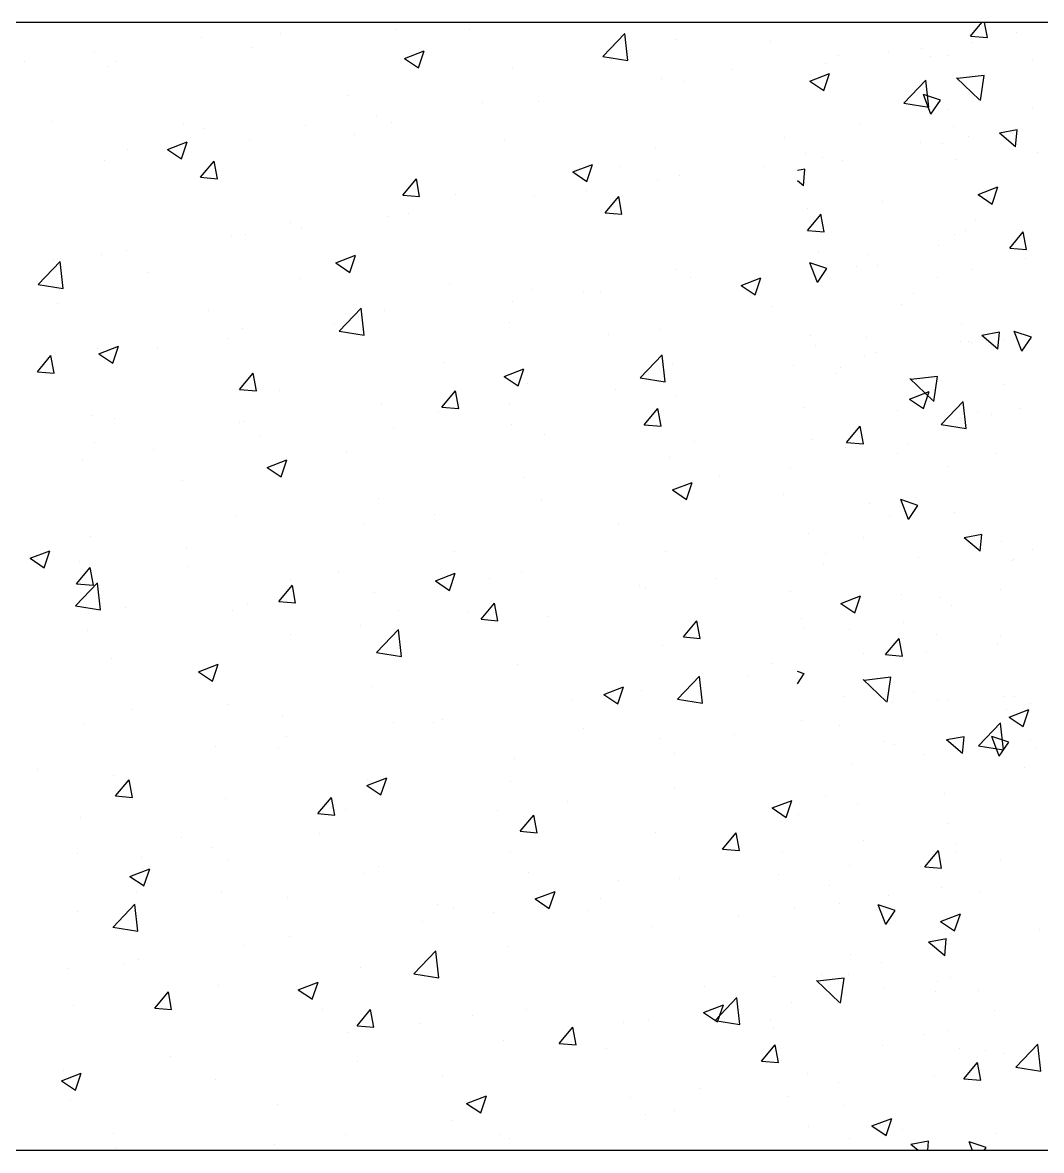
# Model space of a CAD drawing. Header units: millimetres. Extents: x 331487 to 517269, y 198509 to 399936.
# Drawn here: x 445869.6 to 446230.9, y 339696 to 340096 of the extents above; entities that cross this region are included whole.
import ezdxf

# ---------------------------------------------------------------- set-up
doc = ezdxf.new("R2010")
doc.units = ezdxf.units.MM
doc.header["$MEASUREMENT"] = 0
doc.layers.add('COLUMN', color=6, linetype='Continuous')

msp = doc.modelspace()

# ---------------------------------------------------------------- linework, layer by layer
at = {"layer": 'COLUMN'}
for p, q in [((448979.83, 340095.96), (420204.35, 340095.96)), ((448984.26, 339695.96), (420604.35, 339695.96))]:
    msp.add_line(p, q, dxfattribs=at)
at = {"layer": 'COLUMN', "color": 2, "linetype": 'Continuous'}
for p, q in [((445960.9, 340092.03), (445960.9, 340092.03)), ((445974.76, 340095.9), (445974.76, 340095.9)), ((446001.74, 340093.65), (446001.74, 340093.65)), ((446028.14, 340093.65), (446028.14, 340093.65)), ((446075.35, 340083.94), (446083.14, 340092.06)), ((446084.21, 340082.52), (446083.1, 340092.02)), ((446205.74, 340091.19), (446209.74, 340095.96)), ((446211.71, 340090.66), (446210.73, 340095.96)), ((446222.05, 340092.6), (446222.05, 340092.6)), ((445933.08, 340090.54), (445933.08, 340090.54)), ((446081.52, 340091.39), (446081.52, 340091.39)), ((446101.5, 340090.09), (446101.5, 340090.09)), ((446134.9, 340089.14), (446134.9, 340089.14)), ((446205.74, 340091.19), (446211.71, 340090.67)), ((446206.26, 340088.8), (446206.26, 340088.8)), ((445895.2, 340085.55), (445895.2, 340085.55)), ((445951.23, 340087.25), (445951.23, 340087.25)), ((446005.02, 340083.23), (446012.02, 340085.92)), ((446009.99, 340079.88), (446012.02, 340085.92)), ((446158.89, 340084.29), (446158.89, 340084.29)), ((446176.76, 340085.72), (446176.76, 340085.72)), ((446188.29, 340086.88), (446188.29, 340086.88)), ((446191.59, 340084.05), (446191.59, 340084.05)), ((446197.57, 340084.12), (446197.57, 340084.12)), ((445870.17, 340082.26), (445870.17, 340082.26)), ((445899.89, 340080.21), (445899.89, 340080.21)), ((445902.58, 340082.02), (445902.58, 340082.02)), ((446005.02, 340083.23), (446009.99, 340079.88)), ((446043.18, 340080.08), (446043.18, 340080.08)), ((446075.31, 340083.9), (446084.21, 340082.52)), ((446154.32, 340081.31), (446154.32, 340081.31)), ((446227.74, 340082.77), (446227.74, 340082.77)), ((446095.99, 340076.01), (446095.99, 340076.01)), ((446121.02, 340079.3), (446121.02, 340079.3)), ((446148.73, 340075.22), (446155.73, 340077.91)), ((446153.7, 340071.87), (446155.73, 340077.91)), ((446208.93, 340068.61), (446200.81, 340076.4)), ((446210.6, 340077.21), (446201.11, 340076.11)), ((446209.23, 340068.32), (446210.61, 340077.22)), ((446103.81, 340074.9), (446103.81, 340074.9)), ((446148.73, 340075.22), (446153.7, 340071.87)), ((446182.08, 340067.39), (446189.86, 340075.5)), ((446190.93, 340065.97), (446189.83, 340075.47)), ((445984.86, 340070.07), (445984.86, 340070.07)), ((446191.69, 340063.48), (446189, 340070.48)), ((446195.04, 340068.45), (446189, 340070.47)), ((446191.69, 340063.48), (446195.04, 340068.45)), ((446032.83, 340067.69), (446032.83, 340067.69)), ((446052.46, 340067.86), (446052.46, 340067.86)), ((446182.04, 340067.35), (446190.93, 340065.97)), ((446198.01, 340065.11), (446198.01, 340065.11)), ((446227.59, 340065.82), (446227.59, 340065.82)), ((445880.39, 340060.76), (445880.39, 340060.76)), ((445926.54, 340060.06), (445926.54, 340060.06)), ((445994.96, 340062.71), (445994.96, 340062.71)), ((446000.52, 340060.37), (446000.52, 340060.37)), ((446166.51, 340060.15), (446166.51, 340060.15)), ((445933.78, 340058.51), (445933.78, 340058.51)), ((445969.92, 340059.41), (445969.92, 340059.41)), ((445987.16, 340056.25), (445987.16, 340056.25)), ((446199.8, 340058.94), (446199.8, 340058.94)), ((446222.25, 340057.86), (446215.98, 340056.71)), ((446221.72, 340051.89), (446215.98, 340056.71)), ((446220.78, 340056.46), (446220.78, 340056.46)), ((446221.72, 340051.89), (446222.24, 340057.87)), ((445920.99, 340050.98), (445928, 340053.67)), ((445925.97, 340047.62), (445927.99, 340053.67)), ((445950.01, 340053.96), (445950.01, 340053.96)), ((446040.54, 340053.99), (446040.54, 340053.99)), ((446139.69, 340055.09), (446139.69, 340055.09)), ((446187.93, 340053.42), (446187.93, 340053.42)), ((446195.74, 340053.16), (446195.74, 340053.16)), ((446205.04, 340055.51), (446205.04, 340055.51)), ((445906.77, 340051.1), (445906.77, 340051.1)), ((445920.99, 340050.98), (445925.97, 340047.62)), ((446093.92, 340051.74), (446093.92, 340051.74)), ((446147.31, 340049.48), (446147.31, 340049.48)), ((446153.1, 340048.02), (446153.1, 340048.02)), ((446229.54, 340049.76), (446229.54, 340049.76)), ((445898.67, 340046.92), (445898.67, 340046.92)), ((445932.71, 340041.07), (445937.53, 340046.82)), ((445938.68, 340040.54), (445937.53, 340046.81)), ((446064.71, 340042.97), (446071.71, 340045.66)), ((446069.68, 340039.61), (446071.71, 340045.66)), ((446081.37, 340045.08), (446081.37, 340045.08)), ((446132.59, 340044.85), (446132.59, 340044.85)), ((446160.47, 340047.2), (446160.47, 340047.2)), ((446200.69, 340047.23), (446200.69, 340047.23)), ((445932.71, 340041.07), (445938.68, 340040.55)), ((446004.43, 340034.8), (446009.25, 340040.54)), ((446010.41, 340034.27), (446009.25, 340040.54)), ((446064.71, 340042.97), (446069.68, 340039.62)), ((446102.59, 340041.61), (446102.59, 340041.61)), ((446147.03, 340043.99), (446144.35, 340043.49)), ((446146.5, 340038.02), (446147.03, 340043.99)), ((446069.68, 340036.57), (446069.68, 340036.57)), ((446094.71, 340039.86), (446094.71, 340039.86)), ((446146.5, 340038.02), (446144.35, 340039.83)), ((446208.42, 340034.96), (446215.42, 340037.65)), ((446213.39, 340031.61), (446215.42, 340037.65)), ((446004.43, 340034.8), (446010.41, 340034.27)), ((446023.05, 340035.07), (446023.05, 340035.07)), ((446051.25, 340034.57), (446051.25, 340034.57)), ((446076.16, 340028.52), (446080.98, 340034.27)), ((446082.13, 340027.99), (446080.98, 340034.26)), ((446174.5, 340032.34), (446174.5, 340032.34)), ((446208.42, 340034.96), (446213.4, 340031.61)), ((446006.52, 340028.25), (446006.52, 340028.25)), ((446076.16, 340028.52), (446082.14, 340028)), ((446147.91, 340029.93), (446147.91, 340029.93)), ((445964.73, 340025.06), (445964.73, 340025.06)), ((445999.31, 340027.08), (445999.31, 340027.08)), ((446147.88, 340022.25), (446152.71, 340027.99)), ((446153.86, 340021.72), (446152.7, 340027.99)), ((446207.58, 340025.8), (446207.58, 340025.8)), ((445948.8, 340020.67), (445948.8, 340020.67)), ((445968.65, 340023.27), (445968.65, 340023.27)), ((446147.88, 340022.25), (446153.86, 340021.72)), ((446199.91, 340020.89), (446199.91, 340020.89)), ((446203.82, 340022.22), (446203.82, 340022.22)), ((446219.61, 340015.97), (446224.43, 340021.72)), ((446225.59, 340015.44), (446224.43, 340021.71)), ((445943.62, 340019.97), (445943.62, 340019.97)), ((446194.47, 340017.02), (446194.47, 340017.02)), ((445897.45, 340013.63), (445897.45, 340013.63)), ((445906.41, 340015.05), (445906.41, 340015.05)), ((445980.69, 340010.72), (445987.69, 340013.41)), ((445985.66, 340007.36), (445987.68, 340013.4)), ((446151.89, 340014.73), (446151.89, 340014.73)), ((446169.43, 340013.72), (446169.43, 340013.72)), ((446219.61, 340015.97), (446225.59, 340015.45)), ((446225.33, 340012.44), (446225.33, 340012.44)), ((445875.16, 340003.08), (445882.95, 340011.2)), ((445880.46, 340011.66), (445880.46, 340011.66)), ((445884.02, 340001.66), (445882.91, 340011.16)), ((445980.69, 340010.72), (445985.66, 340007.36)), ((446101.38, 340008.33), (446101.38, 340008.33)), ((446151.43, 340003.79), (446148.74, 340010.79)), ((446154.78, 340008.76), (446148.74, 340010.78)), ((446151.42, 340003.79), (446154.78, 340008.76)), ((446165.45, 340009.32), (446165.45, 340009.32)), ((446172.91, 340009.64), (446172.91, 340009.64)), ((446206.2, 340008.43), (446206.2, 340008.43)), ((445914.3, 340007.41), (445914.3, 340007.41)), ((445967.69, 340005.15), (445967.69, 340005.15)), ((446106.28, 340005.41), (446106.28, 340005.41)), ((446124.4, 340002.71), (446131.4, 340005.4)), ((446129.37, 339999.35), (446131.4, 340005.4)), ((446193.88, 340005.44), (446193.88, 340005.44)), ((445875.12, 340003.04), (445884.02, 340001.66)), ((446021.07, 340002.9), (446021.07, 340002.9)), ((446050.03, 340001.28), (446050.03, 340001.28)), ((446068.41, 340000.42), (446068.41, 340000.42)), ((446074.45, 340000.64), (446074.45, 340000.64)), ((446124.4, 340002.71), (446129.37, 339999.35)), ((446185.68, 340000.04), (446185.68, 340000.04)), ((445882.01, 339996.23), (445882.01, 339996.23)), ((446043.37, 339997.13), (446043.37, 339997.13)), ((446127.83, 339998.38), (446127.83, 339998.38)), ((446181.21, 339996.13), (446181.21, 339996.13)), ((445935.39, 339993.97), (445935.39, 339993.97)), ((445981.89, 339986.53), (445989.67, 339994.64)), ((445990.74, 339985.11), (445989.64, 339994.61)), ((445998.09, 339993.79), (445998.09, 339993.79)), ((446135.56, 339995.43), (446135.56, 339995.43)), ((445980.22, 339988.81), (445980.22, 339988.81)), ((445988.77, 339991.72), (445988.77, 339991.72)), ((446042.15, 339989.46), (446042.15, 339989.46)), ((446202.61, 339988.94), (446202.61, 339988.94)), ((445947.58, 339987.38), (445947.58, 339987.38)), ((445981.85, 339986.49), (445990.74, 339985.11)), ((446077.24, 339985.42), (446077.24, 339985.42)), ((446095.53, 339987.21), (446095.53, 339987.21)), ((446148.92, 339984.95), (446148.92, 339984.95)), ((446168.75, 339984.29), (446168.75, 339984.29)), ((446215.45, 339980.17), (446209.7, 339984.99)), ((446215.98, 339986.14), (446209.71, 339984.98)), ((446215.45, 339980.17), (446215.97, 339986.14)), ((446223.94, 339979.46), (446221.25, 339986.46)), ((446227.3, 339984.42), (446221.25, 339986.45)), ((446223.94, 339979.46), (446227.3, 339984.43)), ((445896.24, 339980.34), (445896.24, 339980.34)), ((445896.66, 339978.46), (445903.67, 339981.15)), ((445901.63, 339975.11), (445903.66, 339981.15)), ((445917.31, 339980.53), (445917.31, 339980.53)), ((445942.34, 339983.82), (445942.34, 339983.82)), ((446150.67, 339981.44), (446150.67, 339981.44)), ((446202.3, 339982.7), (446202.3, 339982.7)), ((446204.89, 339983.02), (446204.89, 339983.02)), ((446206.04, 339982.56), (446206.04, 339982.56)), ((446217.84, 339983.48), (446217.84, 339983.48)), ((445874.86, 339972.13), (445879.68, 339977.87)), ((445880.83, 339971.6), (445879.67, 339977.87)), ((445896.66, 339978.46), (445901.64, 339975.11)), ((446088.61, 339969.97), (446096.4, 339978.09)), ((446097.46, 339968.56), (446096.36, 339978.05)), ((446168.16, 339977.58), (446168.16, 339977.58)), ((446172.25, 339978.95), (446172.25, 339978.95)), ((445874.86, 339972.13), (445880.83, 339971.61)), ((446018.92, 339975.41), (446018.92, 339975.41)), ((446040.38, 339970.46), (446047.38, 339973.14)), ((446045.35, 339967.1), (446047.37, 339973.14)), ((446100.16, 339975.04), (446100.16, 339975.04)), ((446143.13, 339974.28), (446143.13, 339974.28)), ((446159.52, 339973.47), (446159.52, 339973.47)), ((445946.58, 339965.85), (445951.4, 339971.6)), ((445952.56, 339965.32), (445951.4, 339971.59)), ((446040.38, 339970.46), (446045.35, 339967.1)), ((446088.57, 339969.94), (446097.47, 339968.56)), ((446157.92, 339971.61), (446157.92, 339971.61)), ((446192.37, 339961.89), (446184.26, 339969.68)), ((446194.05, 339970.49), (446184.55, 339969.39)), ((446192.68, 339961.6), (446194.06, 339970.49)), ((445946.58, 339965.85), (445952.56, 339965.33)), ((445960.6, 339965.4), (445960.6, 339965.4)), ((446018.31, 339959.58), (446023.13, 339965.32)), ((446024.28, 339959.05), (446023.13, 339965.32)), ((446048.82, 339967.99), (446048.82, 339967.99)), ((446079.97, 339965.97), (446079.97, 339965.97)), ((446184.09, 339962.45), (446191.09, 339965.13)), ((446189.06, 339959.09), (446191.09, 339965.13)), ((446217.59, 339967.48), (446217.59, 339967.48)), ((445996.88, 339960.5), (445996.88, 339960.5)), ((446042.1, 339960.98), (446042.1, 339960.98)), ((446101.2, 339963.46), (446101.2, 339963.46)), ((446184.09, 339962.45), (446189.06, 339959.09)), ((446195.33, 339953.42), (446203.12, 339961.54)), ((446204.19, 339952), (446203.08, 339961.5)), ((445894.41, 339956.58), (445894.41, 339956.58)), ((446017.07, 339957.68), (446017.07, 339957.68)), ((446018.31, 339959.58), (446024.28, 339959.05)), ((446090.03, 339953.3), (446094.85, 339959.05)), ((446096.01, 339952.77), (446094.85, 339959.04)), ((446146.67, 339959.52), (446146.67, 339959.52)), ((446179.96, 339958.3), (446179.96, 339958.3)), ((446208.19, 339957.98), (446208.19, 339957.98)), ((446213.24, 339957.08), (446213.24, 339957.08)), ((446223.08, 339959.06), (446223.08, 339959.06)), ((445902.28, 339955.39), (445902.28, 339955.39)), ((445946.37, 339954.1), (445946.37, 339954.1)), ((445947.79, 339954.32), (445947.79, 339954.32)), ((446001.17, 339952.06), (446001.17, 339952.06)), ((446042.88, 339953.45), (446042.88, 339953.45)), ((446090.03, 339953.3), (446096.01, 339952.78)), ((446161.76, 339947.03), (446166.58, 339952.77)), ((446167.73, 339946.5), (446166.58, 339952.77)), ((446195.3, 339953.38), (446204.19, 339952)), ((446201.39, 339955.65), (446201.39, 339955.65)), ((445953.91, 339949.37), (445953.91, 339949.37)), ((446054.55, 339949.81), (446054.55, 339949.81)), ((446149.45, 339948.15), (446149.45, 339948.15)), ((445895.02, 339947.05), (445895.02, 339947.05)), ((445916.04, 339944.38), (445916.04, 339944.38)), ((446107.94, 339947.55), (446107.94, 339947.55)), ((446161.32, 339945.3), (446161.32, 339945.3)), ((446161.76, 339947.03), (446167.74, 339946.5)), ((446183.42, 339946.66), (446183.42, 339946.66)), ((445891, 339941.09), (445891, 339941.09)), ((445956.35, 339938.2), (445963.36, 339940.89)), ((445961.32, 339934.85), (445963.35, 339940.89)), ((445984.56, 339943.44), (445984.56, 339943.44)), ((446098.94, 339941.75), (446098.94, 339941.75)), ((446179.73, 339943.12), (446179.73, 339943.12)), ((446214.7, 339943.04), (446214.7, 339943.04)), ((445956.35, 339938.2), (445961.33, 339934.85)), ((446141.86, 339938.14), (446141.86, 339938.14)), ((446197.71, 339938.48), (446197.71, 339938.48)), ((445926.25, 339933.43), (445926.25, 339933.43)), ((446047.6, 339934.71), (446047.6, 339934.71)), ((446100.07, 339930.19), (446107.07, 339932.88)), ((446105.04, 339926.84), (446107.07, 339932.88)), ((446116.82, 339934.84), (446116.82, 339934.84)), ((446100.07, 339930.19), (446105.04, 339926.84)), ((446139.39, 339928.47), (446139.39, 339928.47)), ((445995.66, 339927.21), (445995.66, 339927.21)), ((446053.67, 339926.53), (446053.67, 339926.53)), ((446169.99, 339925.57), (446169.99, 339925.57)), ((446183.68, 339919.77), (446180.99, 339926.77)), ((446187.03, 339924.73), (446180.99, 339926.76)), ((446183.68, 339919.77), (446187.03, 339924.74)), ((445945.15, 339920.81), (445945.15, 339920.81)), ((446015.79, 339921.54), (446015.79, 339921.54)), ((446177.06, 339921.14), (446177.06, 339921.14)), ((446200.18, 339922.36), (446200.18, 339922.36)), ((445990.76, 339918.24), (445990.76, 339918.24)), ((446081.07, 339918.46), (446081.07, 339918.46)), ((445893.81, 339913.76), (445893.81, 339913.76)), ((446148.24, 339914.86), (446148.24, 339914.86)), ((446167.94, 339913.29), (446167.94, 339913.29)), ((446209.7, 339914.41), (446203.43, 339913.26)), ((446209.17, 339908.44), (446203.43, 339913.26)), ((446209.17, 339908.44), (446209.69, 339914.42)), ((445872.33, 339905.95), (445879.33, 339908.64)), ((445877.3, 339902.59), (445879.33, 339908.64)), ((445927.6, 339909.93), (445927.6, 339909.93)), ((446022.75, 339908.44), (446022.75, 339908.44)), ((446097.73, 339908.46), (446097.73, 339908.46)), ((446216.58, 339911.99), (446216.58, 339911.99)), ((446227.6, 339909.16), (446227.6, 339909.16)), ((445872.33, 339905.95), (445877.31, 339902.59)), ((445874.93, 339905.48), (445874.93, 339905.48)), ((445889.73, 339904.94), (445889.73, 339904.94)), ((446154.16, 339907.58), (446154.16, 339907.58)), ((446187.45, 339906.36), (446187.45, 339906.36)), ((446220.74, 339905.15), (446220.74, 339905.15)), ((446220.82, 339905.68), (446220.82, 339905.68)), ((445888.73, 339896.91), (445893.55, 339902.65)), ((445894.71, 339896.38), (445893.55, 339902.65)), ((445928.32, 339903.22), (445928.32, 339903.22)), ((445981.7, 339900.96), (445981.7, 339900.96)), ((446016.04, 339897.94), (446023.05, 339900.63)), ((446021.02, 339894.58), (446023.04, 339900.63)), ((446046.38, 339901.42), (446046.38, 339901.42)), ((446153.42, 339903.68), (446153.42, 339903.68)), ((445888.42, 339889.11), (445896.21, 339897.23)), ((445888.73, 339896.91), (445894.71, 339896.39)), ((445897.27, 339887.7), (445896.17, 339897.19)), ((445960.46, 339890.63), (445965.28, 339896.38)), ((445964.44, 339898.43), (445964.44, 339898.43)), ((445966.43, 339890.1), (445965.28, 339896.37)), ((446016.04, 339897.94), (446021.02, 339894.59)), ((446035.08, 339898.71), (446035.08, 339898.71)), ((446088.46, 339896.45), (446088.46, 339896.45)), ((446115.55, 339898.69), (446115.55, 339898.69)), ((445896.02, 339892.04), (445896.02, 339892.04)), ((445994.44, 339893.92), (445994.44, 339893.92)), ((446090.51, 339895.4), (446090.51, 339895.4)), ((446141.85, 339894.2), (446141.85, 339894.2)), ((446159.76, 339889.93), (446166.76, 339892.62)), ((446164.73, 339886.58), (446166.76, 339892.62)), ((446181.17, 339893.28), (446181.17, 339893.28)), ((446216.5, 339894.83), (446216.5, 339894.83)), ((445888.38, 339889.08), (445897.27, 339887.7)), ((445906.12, 339888.42), (445906.12, 339888.42)), ((445949.4, 339889.79), (445949.4, 339889.79)), ((445960.46, 339890.63), (445966.43, 339890.11)), ((446032.18, 339884.36), (446037, 339890.1)), ((446038.16, 339883.83), (446037, 339890.1)), ((446159.76, 339889.93), (446164.73, 339886.58)), ((446195.23, 339891.94), (446195.23, 339891.94)), ((446198.96, 339889.07), (446198.96, 339889.07)), ((445943.93, 339887.52), (445943.93, 339887.52)), ((446002.78, 339887.53), (446002.78, 339887.53)), ((446027.36, 339887.08), (446027.36, 339887.08)), ((446032.18, 339884.36), (446038.16, 339883.84)), ((446056.17, 339885.28), (446056.17, 339885.28)), ((446145.9, 339884.54), (446145.9, 339884.54)), ((445892.59, 339880.48), (445892.59, 339880.48)), ((445989.49, 339882.1), (445989.49, 339882.1)), ((445995.14, 339872.56), (446002.93, 339880.68)), ((446004, 339871.14), (446002.89, 339880.64)), ((446103.91, 339878.08), (446108.73, 339883.83)), ((446109.88, 339877.55), (446108.73, 339883.82)), ((446109.55, 339883.02), (446109.55, 339883.02)), ((446147.02, 339881.57), (446147.02, 339881.57)), ((446162.93, 339880.77), (446162.93, 339880.77)), ((446182.05, 339883.26), (446182.05, 339883.26)), ((445964.45, 339878.8), (445964.45, 339878.8)), ((446103.91, 339878.08), (446109.89, 339877.56)), ((446175.63, 339871.81), (446180.46, 339877.55)), ((446181.61, 339871.28), (446180.45, 339877.55)), ((446193.58, 339878.81), (446193.58, 339878.81)), ((446216.31, 339878.51), (446216.31, 339878.51)), ((445995.11, 339872.52), (446004, 339871.14)), ((446096.51, 339875.17), (446096.51, 339875.17)), ((446167.74, 339872.19), (446167.74, 339872.19)), ((446190.27, 339872.55), (446190.27, 339872.55)), ((446215.3, 339875.85), (446215.3, 339875.85)), ((445901.3, 339870.49), (445901.3, 339870.49)), ((445932.02, 339865.69), (445939.02, 339868.38)), ((445936.99, 339862.33), (445939.02, 339868.37)), ((446045.17, 339868.13), (446045.17, 339868.13)), ((446135.26, 339868.8), (446135.26, 339868.8)), ((446175.63, 339871.81), (446181.61, 339871.29)), ((445932.02, 339865.69), (445937, 339862.33)), ((446101.87, 339856.01), (446109.66, 339864.13)), ((446110.72, 339854.59), (446109.62, 339864.09)), ((446127.11, 339864.24), (446127.11, 339864.24)), ((446146.77, 339865.04), (446144.35, 339865.86)), ((446144.35, 339861.46), (446146.77, 339865.05)), ((445993.23, 339860.63), (445993.23, 339860.63)), ((446075.74, 339857.68), (446082.74, 339860.37)), ((446080.71, 339854.32), (446082.73, 339860.37)), ((446175.82, 339855.17), (446167.7, 339862.95)), ((446177.5, 339863.77), (446168, 339862.66)), ((446176.13, 339854.88), (446177.5, 339863.77)), ((446075.74, 339857.68), (446080.71, 339854.32)), ((446076.94, 339858.79), (446076.94, 339858.79)), ((446089.24, 339859.25), (446089.24, 339859.25)), ((446160.57, 339857.07), (446160.57, 339857.07)), ((446185.34, 339858.23), (446185.34, 339858.23)), ((446217.54, 339856.85), (446217.54, 339856.85)), ((446221.49, 339856.96), (446221.49, 339856.96)), ((445908.42, 339852.39), (445908.42, 339852.39)), ((445942.72, 339854.23), (445942.72, 339854.23)), ((446064.21, 339855.96), (446064.21, 339855.96)), ((446101.83, 339855.97), (446110.72, 339854.59)), ((446177.95, 339854.97), (446177.95, 339854.97)), ((446193.85, 339855.85), (446193.85, 339855.85)), ((446197.74, 339855.78), (446197.74, 339855.78)), ((446218.57, 339852.3), (446218.57, 339852.3)), ((446219.45, 339849.67), (446226.45, 339852.36)), ((446224.42, 339846.31), (446226.45, 339852.36)), ((446227.14, 339854.63), (446227.14, 339854.63)), ((445961.8, 339850.13), (445961.8, 339850.13)), ((446018.63, 339848.78), (446018.63, 339848.78)), ((446145.81, 339848.28), (446145.81, 339848.28)), ((446219.45, 339849.67), (446224.42, 339846.31)), ((445891.37, 339847.19), (445891.37, 339847.19)), ((446001.05, 339847.64), (446001.05, 339847.64)), ((446015.19, 339847.88), (446015.19, 339847.88)), ((446068.57, 339845.62), (446068.57, 339845.62)), ((446159.22, 339846.84), (446159.22, 339846.84)), ((446208.59, 339839.46), (446216.38, 339847.58)), ((446217.45, 339838.04), (446216.34, 339847.54)), ((445963.18, 339842.66), (445963.18, 339842.66)), ((446095.3, 339841.88), (446095.3, 339841.88)), ((446121.95, 339843.37), (446121.95, 339843.37)), ((446175.33, 339841.11), (446175.33, 339841.11)), ((446202.9, 339836.71), (446197.15, 339841.54)), ((446203.42, 339842.69), (446197.16, 339841.53)), ((446202.9, 339836.71), (446203.42, 339842.69)), ((446215.93, 339835.74), (446213.24, 339842.74)), ((446219.29, 339840.71), (446213.24, 339842.74)), ((446215.93, 339835.74), (446219.29, 339840.72)), ((446226.87, 339841.39), (446226.87, 339841.39)), ((445938.14, 339839.36), (445938.14, 339839.36)), ((445960.31, 339838.77), (445960.31, 339838.77)), ((446100.91, 339836.83), (446100.91, 339836.83)), ((446178.91, 339839.89), (446178.91, 339839.89)), ((446189, 339836.41), (446189, 339836.41)), ((446208.55, 339839.42), (446217.45, 339838.04)), ((446228.71, 339838.86), (446228.71, 339838.86)), ((446043.95, 339834.84), (446043.95, 339834.84)), ((446163.96, 339833.11), (446163.96, 339833.11)), ((445874.99, 339831.05), (445874.99, 339831.05)), ((445901.99, 339828.76), (445901.99, 339828.76)), ((445991.71, 339825.43), (445998.71, 339828.11)), ((445996.68, 339822.07), (445998.71, 339828.11)), ((446224.79, 339831.92), (446224.79, 339831.92)), ((445902.61, 339821.69), (445907.43, 339827.43)), ((445908.58, 339821.16), (445907.42, 339827.43)), ((445991.71, 339825.43), (445996.69, 339822.07)), ((445992.01, 339827.34), (445992.01, 339827.34)), ((446042.59, 339826.82), (446042.59, 339826.82)), ((446100.81, 339824.8), (446100.81, 339824.8)), ((445902.61, 339821.69), (445908.58, 339821.17)), ((445941.5, 339820.94), (445941.5, 339820.94)), ((445974.33, 339815.41), (445979.15, 339821.16)), ((445980.31, 339814.89), (445979.15, 339821.15)), ((446135.43, 339817.42), (446142.43, 339820.1)), ((446140.4, 339814.06), (446142.42, 339820.1)), ((446154.22, 339821.38), (446154.22, 339821.38)), ((446196.53, 339822.49), (446196.53, 339822.49)), ((445984.27, 339816.81), (445984.27, 339816.81)), ((446037.9, 339816.52), (446037.9, 339816.52)), ((446062.93, 339819.81), (446062.93, 339819.81)), ((446135.43, 339817.42), (446140.4, 339814.06)), ((446165.48, 339818.81), (446165.48, 339818.81)), ((445890.16, 339813.9), (445890.16, 339813.9)), ((445974.33, 339815.41), (445980.31, 339814.89)), ((446046.06, 339809.14), (446050.88, 339814.88)), ((446052.03, 339808.61), (446050.88, 339814.88)), ((446144.59, 339814.99), (446144.59, 339814.99)), ((445974.75, 339808.2), (445974.75, 339808.2)), ((446046.06, 339809.14), (446052.04, 339808.62)), ((446094.08, 339808.59), (446094.08, 339808.59)), ((446117.78, 339802.86), (446122.6, 339808.61)), ((446123.76, 339802.34), (446122.6, 339808.6)), ((446197.42, 339811.85), (446197.42, 339811.85)), ((445925.95, 339806.8), (445925.95, 339806.8)), ((446167.61, 339805.72), (446167.61, 339805.72)), ((446200.9, 339804.51), (446200.9, 339804.51)), ((445888.95, 339801.29), (445888.95, 339801.29)), ((445936.87, 339803.22), (445936.87, 339803.22)), ((446042.74, 339801.55), (446042.74, 339801.55)), ((446117.78, 339802.86), (446123.76, 339802.34)), ((446139.1, 339801.84), (446139.1, 339801.84)), ((446189.51, 339796.59), (446194.33, 339802.33)), ((446195.48, 339796.06), (446194.33, 339802.33)), ((446200.56, 339801.95), (446200.56, 339801.95)), ((445911.84, 339799.92), (445911.84, 339799.92)), ((445942.33, 339799.03), (445942.33, 339799.03)), ((445995.71, 339796.78), (445995.71, 339796.78)), ((446162.69, 339796.97), (446162.69, 339796.97)), ((446187.96, 339796.66), (446187.96, 339796.66)), ((446189.51, 339796.59), (446195.49, 339796.07)), ((446216.31, 339798.91), (446216.31, 339798.91)), ((445907.69, 339793.17), (445914.69, 339795.86)), ((445907.69, 339793.17), (445912.67, 339789.82)), ((445912.66, 339789.82), (445914.69, 339795.86)), ((445990.8, 339794.05), (445990.8, 339794.05)), ((446049.09, 339794.52), (446049.09, 339794.52)), ((446102.48, 339792.27), (446102.48, 339792.27)), ((446137.66, 339793.67), (446137.66, 339793.67)), ((446193.66, 339795.07), (446193.66, 339795.07)), ((446080.78, 339791.83), (446080.78, 339791.83)), ((446155.86, 339790.01), (446155.86, 339790.01)), ((446195.31, 339789.2), (446195.31, 339789.2)), ((445910.03, 339787.86), (445910.03, 339787.86)), ((445940.29, 339787.65), (445940.29, 339787.65)), ((445963.41, 339785.6), (445963.41, 339785.6)), ((446051.4, 339785.16), (446058.41, 339787.85)), ((446051.4, 339785.16), (446056.38, 339781.81)), ((446056.37, 339781.81), (446058.4, 339787.85)), ((446074.5, 339785.36), (446074.5, 339785.36)), ((446176.66, 339786.51), (446176.66, 339786.51)), ((446209.24, 339787.76), (446209.24, 339787.76)), ((445888.94, 339780.61), (445888.94, 339780.61)), ((445901.68, 339775.15), (445909.47, 339783.27)), ((445910.53, 339773.73), (445909.43, 339783.23)), ((446016.8, 339783.35), (446016.8, 339783.35)), ((446022.46, 339781.82), (446022.46, 339781.82)), ((446036.63, 339780.37), (446036.63, 339780.37)), ((446070.18, 339781.09), (446070.18, 339781.09)), ((446143.37, 339781.7), (446143.37, 339781.7)), ((446159.2, 339783.51), (446159.2, 339783.51)), ((446175.67, 339776.05), (446172.98, 339783.05)), ((446179.02, 339781.02), (446172.98, 339783.05)), ((446175.67, 339776.05), (446179.02, 339781.03)), ((446011.59, 339777.07), (446011.59, 339777.07)), ((446123.56, 339778.84), (446123.56, 339778.84)), ((446176.94, 339776.58), (446176.94, 339776.58)), ((446195.12, 339777.15), (446202.12, 339779.84)), ((446195.12, 339777.15), (446200.09, 339773.8)), ((446200.09, 339773.8), (446202.12, 339779.84)), ((445901.64, 339775.11), (445910.53, 339773.73)), ((446092.86, 339775.3), (446092.86, 339775.3)), ((446230.33, 339774.32), (446230.33, 339774.32)), ((445948.44, 339768.76), (445948.44, 339768.76)), ((445964.14, 339771.81), (445964.14, 339771.81)), ((446041.52, 339768.26), (446041.52, 339768.26)), ((446197.15, 339770.96), (446190.88, 339769.8)), ((446196.62, 339764.99), (446190.88, 339769.81)), ((446196.62, 339764.99), (446197.14, 339770.97)), ((446008.4, 339758.6), (446016.19, 339766.72)), ((446017.26, 339757.18), (446016.15, 339766.68)), ((446163.22, 339765.43), (446163.22, 339765.43)), ((445885.53, 339760.48), (445885.53, 339760.48)), ((445905.82, 339761.79), (445905.82, 339761.79)), ((445910.56, 339763.77), (445910.56, 339763.77)), ((445989.58, 339760.76), (445989.58, 339760.76)), ((446174.26, 339762.51), (446174.26, 339762.51)), ((446008.36, 339758.56), (446017.26, 339757.18)), ((446136.38, 339757.53), (446136.38, 339757.53)), ((446159.27, 339748.44), (446151.15, 339756.23)), ((446160.95, 339757.04), (446151.45, 339755.94)), ((446152.96, 339758.46), (446152.96, 339758.46)), ((446159.57, 339748.15), (446160.95, 339757.05)), ((446162.5, 339758.47), (446162.5, 339758.47)), ((446198.64, 339757.2), (446198.64, 339757.2)), ((445916.48, 339746.47), (445921.3, 339752.22)), ((445922.46, 339745.94), (445921.3, 339752.21)), ((445939.07, 339754.36), (445939.07, 339754.36)), ((445967.38, 339752.91), (445974.38, 339755.6)), ((445967.38, 339752.91), (445972.36, 339749.56)), ((445972.35, 339749.55), (445974.38, 339755.6)), ((446111.35, 339754.23), (446111.35, 339754.23)), ((446175.1, 339753.78), (446175.1, 339753.78)), ((446193.29, 339752.18), (446193.29, 339752.18)), ((446194.1, 339755.91), (446194.1, 339755.91)), ((446208.39, 339752.57), (446208.39, 339752.57)), ((445922.43, 339748.2), (445922.43, 339748.2)), ((446115.13, 339742.05), (446122.91, 339750.16)), ((446123.98, 339740.63), (446122.88, 339750.13)), ((446142.16, 339748.41), (446142.16, 339748.41)), ((445887.73, 339747.32), (445887.73, 339747.32)), ((445916.48, 339746.47), (445922.46, 339745.95)), ((445975.82, 339745.95), (445975.82, 339745.95)), ((445988.21, 339740.2), (445993.03, 339745.94)), ((445994.18, 339739.67), (445993.03, 339745.93)), ((446048.19, 339745.92), (446048.19, 339745.92)), ((446111.09, 339744.9), (446118.1, 339747.59)), ((446111.09, 339744.9), (446116.07, 339741.55)), ((446116.07, 339741.55), (446118.09, 339747.59)), ((446214.06, 339745.53), (446214.06, 339745.53)), ((445988.21, 339740.2), (445994.18, 339739.67)), ((446010.32, 339740.93), (446010.32, 339740.93)), ((446029.2, 339743.69), (446029.2, 339743.69)), ((446082.58, 339741.44), (446082.58, 339741.44)), ((446091.65, 339742.01), (446091.65, 339742.01)), ((446115.09, 339742.01), (446123.98, 339740.63)), ((446134.97, 339742.17), (446134.97, 339742.17)), ((445985.29, 339737.63), (445985.29, 339737.63)), ((446059.93, 339733.92), (446064.75, 339739.67)), ((446065.91, 339733.39), (446064.75, 339739.66)), ((446135.96, 339739.18), (446135.96, 339739.18)), ((446189.35, 339736.93), (446189.35, 339736.93)), ((446197.97, 339738.34), (446197.97, 339738.34)), ((446040.3, 339734.97), (446040.3, 339734.97)), ((446059.93, 339733.92), (446065.91, 339733.4)), ((446076.65, 339732.16), (446076.65, 339732.16)), ((446131.66, 339727.64), (446136.48, 339733.39)), ((446137.63, 339727.12), (446136.48, 339733.38)), ((446174.4, 339733.13), (446174.4, 339733.13)), ((446201.94, 339732.17), (446201.94, 339732.17)), ((446221.85, 339725.5), (446229.64, 339733.61)), ((446230.7, 339724.08), (446229.6, 339733.57)), ((445922.13, 339729.32), (445922.13, 339729.32)), ((446211.1, 339731.39), (446211.1, 339731.39)), ((446217.25, 339730.22), (446217.25, 339730.22)), ((445884.26, 339724.33), (445884.26, 339724.33)), ((445988.36, 339727.47), (445988.36, 339727.47)), ((446131.66, 339727.64), (446137.64, 339727.12)), ((446203.38, 339721.37), (446208.21, 339727.11)), ((446209.36, 339720.84), (446208.2, 339727.11)), ((446221.81, 339725.46), (446230.71, 339724.08)), ((445883.36, 339720.66), (445890.36, 339723.35)), ((445883.36, 339720.66), (445888.33, 339717.3)), ((445888.33, 339717.3), (445890.36, 339723.34)), ((445937.85, 339721.07), (445937.85, 339721.07)), ((446018.33, 339722.15), (446018.33, 339722.15)), ((446147.95, 339723.07), (446147.95, 339723.07)), ((446158.93, 339720.21), (446158.93, 339720.21)), ((446192.88, 339722.62), (446192.88, 339722.62)), ((446203.39, 339721.37), (446209.36, 339720.85)), ((446110.08, 339718.08), (446110.08, 339718.08)), ((445886.51, 339714.03), (445886.51, 339714.03)), ((445960.01, 339712.14), (445960.01, 339712.14)), ((446027.07, 339712.65), (446034.07, 339715.34)), ((446027.07, 339712.65), (446032.05, 339709.29)), ((446032.04, 339709.29), (446034.07, 339715.34)), ((446085.04, 339714.79), (446085.04, 339714.79)), ((446140.94, 339715.12), (446140.94, 339715.12)), ((446160.97, 339712.04), (446160.97, 339712.04)), ((446090.43, 339708.72), (446090.43, 339708.72)), ((446100.61, 339710.2), (446100.61, 339710.2)), ((446021.89, 339706.47), (446021.89, 339706.47)), ((446148.22, 339704.49), (446148.22, 339704.49)), ((446170.79, 339704.64), (446177.79, 339707.33)), ((446170.79, 339704.64), (446175.76, 339701.28)), ((446175.76, 339701.28), (446177.78, 339707.33)), ((445901.69, 339702.13), (445901.69, 339702.13)), ((445984.01, 339701.49), (445984.01, 339701.49)), ((446039.09, 339701.68), (446039.09, 339701.68)), ((446042.29, 339700.19), (446042.29, 339700.19)), ((446162.97, 339700.15), (446162.97, 339700.15)), ((446181.51, 339703.27), (446181.51, 339703.27)), ((446214.8, 339702.06), (446214.8, 339702.06)), ((445902.96, 339697.1), (445902.96, 339697.1)), ((445958.98, 339698.19), (445958.98, 339698.19)), ((446187.13, 339695.96), (446184.6, 339698.08)), ((446190.87, 339699.23), (446184.61, 339698.08)), ((446190.58, 339695.96), (446190.87, 339699.24)), ((446206.41, 339695.96), (446205.23, 339699.03)), ((446211.28, 339697), (446205.23, 339699.03)), ((446210.57, 339695.96), (446211.28, 339697))]:
    msp.add_line(p, q, dxfattribs=at)

doc.saveas('drawing.dxf')
